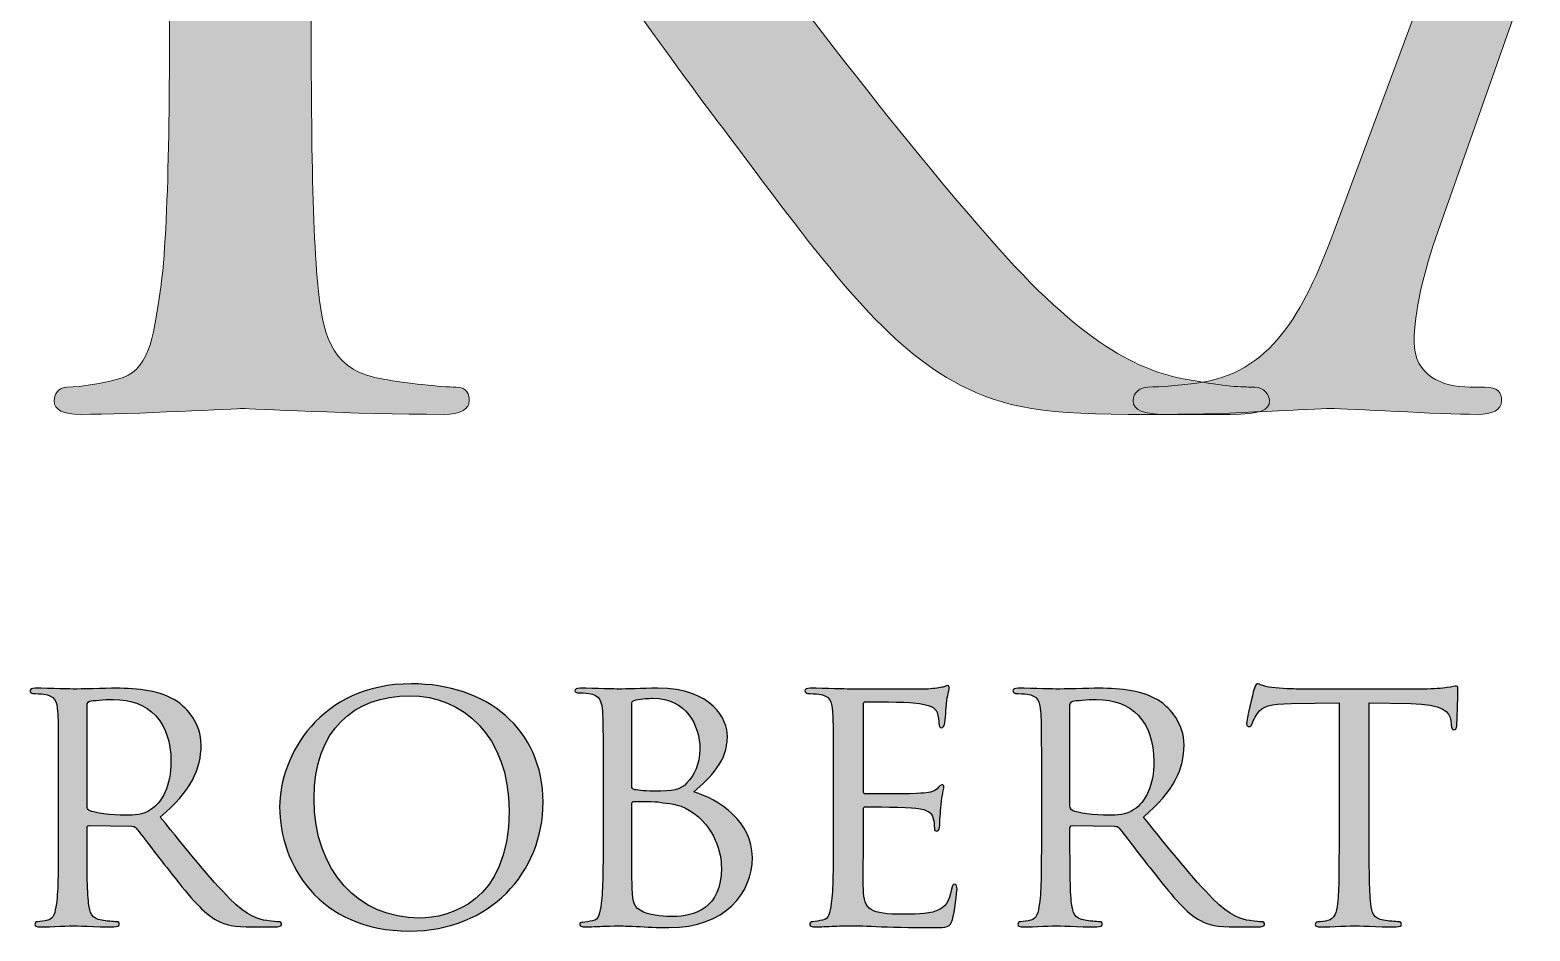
# Model space of a CAD drawing. Header units: feet. Extents: x 0.21 to 4.79, y 0.56 to 1.94.
# Drawn here: x 0.213 to 1.356, y 0.558 to 1.244 of the extents above; entities that cross this region are included whole.
import ezdxf

# ---------------------------------------------------------------- set-up
doc = ezdxf.new("R2010")
doc.units = ezdxf.units.FT
doc.header["$MEASUREMENT"] = 0
doc.layers.add('Layer 2', color=7, linetype='Continuous')

# ---------------------------------------------------------------- blocks, each defined once
blk = doc.blocks.new('*U3')
at = {"true_color": 0xffffff}
h = blk.add_hatch(color=7, dxfattribs=at)
h.dxf.hatch_style = 2
edge = h.paths.add_edge_path()
edge.add_spline(control_points=[(1.5001, 1.8813), (1.5157, 1.9229), (1.5213, 1.9303), (1.5298, 1.9303), (1.5426, 1.9303), (1.5468, 1.9125), (1.5596, 1.8843), (1.5823, 1.8308), (1.7821, 1.3093), (1.8587, 1.1177), (1.9041, 1.0048), (1.9381, 0.9885), (1.965, 0.9795), (1.9834, 0.9736), (2.0019, 0.9721), (2.0146, 0.9721), (2.0217, 0.9721), (2.0302, 0.9692), (2.0302, 0.9617), (2.0302, 0.9543), (2.016, 0.9513), (2.0019, 0.9513), (1.9834, 0.9513), (1.8913, 0.9513), (1.8048, 0.9543), (1.7807, 0.9558), (1.7609, 0.9558), (1.7609, 0.9632), (1.7609, 0.9692), (1.7637, 0.9692), (1.7694, 0.9721), (1.7765, 0.9751), (1.7893, 0.9855), (1.7807, 1.0063), (1.7807, 1.0063), (1.6688, 1.296), (1.6688, 1.296), (1.6659, 1.3019), (1.6645, 1.3034), (1.6574, 1.3034), (1.6574, 1.3034), (1.3697, 1.3034), (1.3697, 1.3034), (1.364, 1.3034), (1.3597, 1.3004), (1.3569, 1.293), (1.3569, 1.293), (1.286, 1.091), (1.286, 1.091), (1.2747, 1.0598), (1.2676, 1.0286), (1.2676, 1.0063), (1.2676, 0.981), (1.2888, 0.9721), (1.3102, 0.9721), (1.3102, 0.9721), (1.3215, 0.9721), (1.3215, 0.9721), (1.3314, 0.9721), (1.3342, 0.9677), (1.3342, 0.9617), (1.3342, 0.9543), (1.3271, 0.9513), (1.3158, 0.9513), (1.286, 0.9513), (1.218, 0.9558), (1.2038, 0.9558), (1.1911, 0.9558), (1.1287, 0.9513), (1.0776, 0.9513), (1.0621, 0.9513), (1.0535, 0.9543), (1.0535, 0.9617), (1.0535, 0.9677), (1.0592, 0.9721), (1.0649, 0.9721), (1.0734, 0.9721), (1.0918, 0.9736), (1.1018, 0.9751), (1.1584, 0.9825), (1.1826, 1.0271), (1.2067, 1.091), (1.2067, 1.091), (1.5001, 1.8813), (1.5001, 1.8813)], knot_values=[0, 0, 0, 0, 1, 1, 1, 2, 2, 2, 3, 3, 3, 4, 4, 4, 5, 5, 5, 6, 6, 6, 7, 7, 7, 8, 8, 8, 9, 9, 9, 10, 10, 10, 11, 11, 11, 12, 12, 12, 13, 13, 13, 14, 14, 14, 15, 15, 15, 16, 16, 16, 17, 17, 17, 18, 18, 18, 19, 19, 19, 20, 20, 20, 21, 21, 21, 22, 22, 22, 23, 23, 23, 24, 24, 24, 25, 25, 25, 26, 26, 26, 27, 27, 27, 28, 28, 28, 28], degree=3, periodic=0)
edge = h.paths.add_edge_path()
edge.add_spline(control_points=[(1.639, 1.3554), (1.6447, 1.3554), (1.6447, 1.3584), (1.6432, 1.3643), (1.6432, 1.3643), (1.5199, 1.7104), (1.5199, 1.7104), (1.5128, 1.7298), (1.5057, 1.7298), (1.4986, 1.7104), (1.4986, 1.7104), (1.3824, 1.3643), (1.3824, 1.3643), (1.381, 1.3584), (1.3824, 1.3554), (1.3866, 1.3554), (1.3866, 1.3554), (1.639, 1.3554), (1.639, 1.3554)], knot_values=[0, 0, 0, 0, 1, 1, 1, 2, 2, 2, 3, 3, 3, 4, 4, 4, 5, 5, 5, 6, 6, 6, 6], degree=3, periodic=0)
h = blk.add_hatch(color=7, dxfattribs=at)
h.dxf.hatch_style = 2
edge = h.paths.add_edge_path()
edge.add_spline(control_points=[(0.3198, 1.5411), (0.3198, 1.7372), (0.3198, 1.7728), (0.317, 1.813), (0.3141, 1.856), (0.307, 1.8768), (0.266, 1.8828), (0.256, 1.8843), (0.2348, 1.8857), (0.2234, 1.8857), (0.2191, 1.8857), (0.2135, 1.8917), (0.2135, 1.8961), (0.2135, 1.9036), (0.2191, 1.9065), (0.2333, 1.9065), (0.29, 1.9065), (0.3736, 1.9036), (0.3807, 1.9036), (0.3935, 1.9036), (0.4984, 1.9065), (0.5367, 1.9065), (0.616, 1.9065), (0.704, 1.8991), (0.7691, 1.8515), (0.8003, 1.8278), (0.8556, 1.7669), (0.8556, 1.6792), (0.8556, 1.5857), (0.8187, 1.495), (0.7025, 1.3911), (0.8046, 1.2573), (0.8911, 1.143), (0.9633, 1.0643), (1.0299, 0.9929), (1.0711, 0.981), (1.1023, 0.9766), (1.1264, 0.9721), (1.1391, 0.9721), (1.1462, 0.9721), (1.1533, 0.9721), (1.1575, 0.9662), (1.1575, 0.9617), (1.1575, 0.9543), (1.1504, 0.9513), (1.1278, 0.9513), (1.1278, 0.9513), (1.0498, 0.9513), (1.0498, 0.9513), (0.9789, 0.9513), (0.9478, 0.9588), (0.9166, 0.9766), (0.8627, 1.0063), (0.8173, 1.0672), (0.7465, 1.1623), (0.694, 1.2306), (0.6387, 1.3123), (0.6118, 1.3465), (0.6061, 1.3524), (0.6033, 1.3539), (0.5948, 1.3539), (0.5948, 1.3539), (0.436, 1.3569), (0.436, 1.3569), (0.4304, 1.3569), (0.4275, 1.3539), (0.4275, 1.3465), (0.4275, 1.3465), (0.4275, 1.3168), (0.4275, 1.3168), (0.4275, 1.195), (0.4275, 1.0969), (0.4332, 1.0449), (0.4374, 1.0078), (0.4446, 0.984), (0.4828, 0.9781), (0.4998, 0.9751), (0.5267, 0.9721), (0.5381, 0.9721), (0.5466, 0.9721), (0.548, 0.9662), (0.548, 0.9617), (0.548, 0.9558), (0.5423, 0.9513), (0.5282, 0.9513), (0.4601, 0.9513), (0.3807, 0.9558), (0.3751, 0.9558), (0.3736, 0.9558), (0.29, 0.9513), (0.2518, 0.9513), (0.239, 0.9513), (0.2319, 0.9543), (0.2319, 0.9617), (0.2319, 0.9662), (0.2348, 0.9721), (0.2418, 0.9721), (0.2532, 0.9721), (0.2687, 0.9751), (0.2801, 0.9781), (0.3042, 0.984), (0.307, 1.0078), (0.3127, 1.0449), (0.3198, 1.0969), (0.3198, 1.1964), (0.3198, 1.3182), (0.3198, 1.3182), (0.3198, 1.5411), (0.3198, 1.5411)], knot_values=[0, 0, 0, 0, 1, 1, 1, 2, 2, 2, 3, 3, 3, 4, 4, 4, 5, 5, 5, 6, 6, 6, 7, 7, 7, 8, 8, 8, 9, 9, 9, 10, 10, 10, 11, 11, 11, 12, 12, 12, 13, 13, 13, 14, 14, 14, 15, 15, 15, 16, 16, 16, 17, 17, 17, 18, 18, 18, 19, 19, 19, 20, 20, 20, 21, 21, 21, 22, 22, 22, 23, 23, 23, 24, 24, 24, 25, 25, 25, 26, 26, 26, 27, 27, 27, 28, 28, 28, 29, 29, 29, 30, 30, 30, 31, 31, 31, 32, 32, 32, 33, 33, 33, 34, 34, 34, 35, 35, 35, 36, 36, 36, 36], degree=3, periodic=0)
edge = h.paths.add_edge_path()
edge.add_spline(control_points=[(0.4275, 1.4341), (0.4275, 1.4267), (0.4304, 1.4222), (0.436, 1.4178), (0.4545, 1.4074), (0.5182, 1.3985), (0.5735, 1.3985), (0.6033, 1.3985), (0.6373, 1.3999), (0.6671, 1.4208), (0.7096, 1.4505), (0.7422, 1.5173), (0.7422, 1.6139), (0.7422, 1.7714), (0.66, 1.862), (0.5267, 1.862), (0.4899, 1.862), (0.4502, 1.8575), (0.4374, 1.8545), (0.4318, 1.8515), (0.4275, 1.8471), (0.4275, 1.8397), (0.4275, 1.8397), (0.4275, 1.4341), (0.4275, 1.4341)], knot_values=[0, 0, 0, 0, 1, 1, 1, 2, 2, 2, 3, 3, 3, 4, 4, 4, 5, 5, 5, 6, 6, 6, 7, 7, 7, 8, 8, 8, 8], degree=3, periodic=0)
h = blk.add_hatch(color=7, dxfattribs=at)
h.dxf.hatch_style = 2
edge = h.paths.add_edge_path()
edge.add_spline(control_points=[(0.235, 0.6732), (0.235, 0.7105), (0.235, 0.7173), (0.2345, 0.7249), (0.2339, 0.7331), (0.2324, 0.737), (0.2241, 0.7382), (0.2221, 0.7384), (0.2178, 0.7387), (0.2155, 0.7387), (0.2146, 0.7387), (0.2135, 0.7399), (0.2135, 0.7407), (0.2135, 0.7421), (0.2146, 0.7427), (0.2175, 0.7427), (0.229, 0.7427), (0.246, 0.7421), (0.2474, 0.7421), (0.25, 0.7421), (0.2713, 0.7427), (0.2791, 0.7427), (0.2952, 0.7427), (0.313, 0.7413), (0.3262, 0.7322), (0.3326, 0.7277), (0.3438, 0.7161), (0.3438, 0.6994), (0.3438, 0.6817), (0.3363, 0.6644), (0.3127, 0.6446), (0.3334, 0.6192), (0.351, 0.5974), (0.3656, 0.5824), (0.3792, 0.5689), (0.3875, 0.5666), (0.3938, 0.5658), (0.3987, 0.5649), (0.4013, 0.5649), (0.4027, 0.5649), (0.4042, 0.5649), (0.4051, 0.5638), (0.4051, 0.5629), (0.4051, 0.5615), (0.4036, 0.561), (0.399, 0.561), (0.399, 0.561), (0.3832, 0.561), (0.3832, 0.561), (0.3688, 0.561), (0.3625, 0.5624), (0.3561, 0.5658), (0.3452, 0.5714), (0.336, 0.583), (0.3216, 0.6011), (0.311, 0.6141), (0.2998, 0.6297), (0.2943, 0.6361), (0.2932, 0.6373), (0.2926, 0.6376), (0.2909, 0.6376), (0.2909, 0.6376), (0.2586, 0.6381), (0.2586, 0.6381), (0.2575, 0.6381), (0.2569, 0.6376), (0.2569, 0.6361), (0.2569, 0.6361), (0.2569, 0.6305), (0.2569, 0.6305), (0.2569, 0.6073), (0.2569, 0.5887), (0.2581, 0.5788), (0.2589, 0.5717), (0.2604, 0.5672), (0.2681, 0.566), (0.2716, 0.5655), (0.277, 0.5649), (0.2794, 0.5649), (0.2811, 0.5649), (0.2814, 0.5638), (0.2814, 0.5629), (0.2814, 0.5618), (0.2802, 0.561), (0.2773, 0.561), (0.2635, 0.561), (0.2474, 0.5618), (0.2463, 0.5618), (0.246, 0.5618), (0.229, 0.561), (0.2212, 0.561), (0.2186, 0.561), (0.2172, 0.5615), (0.2172, 0.5629), (0.2172, 0.5638), (0.2178, 0.5649), (0.2192, 0.5649), (0.2215, 0.5649), (0.2247, 0.5655), (0.227, 0.566), (0.2319, 0.5672), (0.2324, 0.5717), (0.2336, 0.5788), (0.235, 0.5887), (0.235, 0.6076), (0.235, 0.6308), (0.235, 0.6308), (0.235, 0.6732), (0.235, 0.6732)], knot_values=[0, 0, 0, 0, 1, 1, 1, 2, 2, 2, 3, 3, 3, 4, 4, 4, 5, 5, 5, 6, 6, 6, 7, 7, 7, 8, 8, 8, 9, 9, 9, 10, 10, 10, 11, 11, 11, 12, 12, 12, 13, 13, 13, 14, 14, 14, 15, 15, 15, 16, 16, 16, 17, 17, 17, 18, 18, 18, 19, 19, 19, 20, 20, 20, 21, 21, 21, 22, 22, 22, 23, 23, 23, 24, 24, 24, 25, 25, 25, 26, 26, 26, 27, 27, 27, 28, 28, 28, 29, 29, 29, 30, 30, 30, 31, 31, 31, 32, 32, 32, 33, 33, 33, 34, 34, 34, 35, 35, 35, 36, 36, 36, 36], degree=3, periodic=0)
edge = h.paths.add_edge_path()
edge.add_spline(control_points=[(0.2569, 0.6528), (0.2569, 0.6514), (0.2575, 0.6506), (0.2586, 0.6497), (0.2624, 0.6477), (0.2753, 0.646), (0.2865, 0.646), (0.2926, 0.646), (0.2995, 0.6463), (0.3055, 0.6503), (0.3142, 0.6559), (0.3208, 0.6686), (0.3208, 0.687), (0.3208, 0.717), (0.3041, 0.7342), (0.277, 0.7342), (0.2696, 0.7342), (0.2615, 0.7334), (0.2589, 0.7328), (0.2578, 0.7322), (0.2569, 0.7314), (0.2569, 0.73), (0.2569, 0.73), (0.2569, 0.6528), (0.2569, 0.6528)], knot_values=[0, 0, 0, 0, 1, 1, 1, 2, 2, 2, 3, 3, 3, 4, 4, 4, 5, 5, 5, 6, 6, 6, 7, 7, 7, 8, 8, 8, 8], degree=3, periodic=0)
h = blk.add_hatch(color=7, dxfattribs=at)
h.dxf.hatch_style = 1
edge = h.paths.add_edge_path(flags=16)
edge.add_spline(control_points=[(0.5098, 0.5677), (0.5325, 0.5677), (0.5783, 0.5796), (0.5783, 0.6492), (0.5783, 0.7068), (0.5426, 0.737), (0.5026, 0.737), (0.4603, 0.737), (0.4298, 0.711), (0.4298, 0.6588), (0.4298, 0.6028), (0.4641, 0.5677), (0.5098, 0.5677)], knot_values=[0, 0, 0, 0, 1, 1, 1, 2, 2, 2, 3, 3, 3, 4, 4, 4, 4], degree=3, periodic=0)
edge = h.paths.add_edge_path()
edge.add_spline(control_points=[(0.504, 0.7461), (0.561, 0.7461), (0.6042, 0.7119), (0.6042, 0.6559), (0.6042, 0.6022), (0.5636, 0.5578), (0.5026, 0.5578), (0.4333, 0.5578), (0.4036, 0.609), (0.4036, 0.6523), (0.4036, 0.691), (0.4341, 0.7461), (0.504, 0.7461)], knot_values=[0, 0, 0, 0, 1, 1, 1, 2, 2, 2, 3, 3, 3, 4, 4, 4, 4], degree=3, periodic=0)
h = blk.add_hatch(color=7, dxfattribs=at)
h.dxf.hatch_style = 2
edge = h.paths.add_edge_path()
edge.add_spline(control_points=[(0.6499, 0.6732), (0.6499, 0.7105), (0.6499, 0.7172), (0.6494, 0.7249), (0.6488, 0.7331), (0.6474, 0.7376), (0.639, 0.7387), (0.637, 0.739), (0.6327, 0.7393), (0.6304, 0.7393), (0.6295, 0.7393), (0.6284, 0.7399), (0.6284, 0.7407), (0.6284, 0.7421), (0.6295, 0.7427), (0.6324, 0.7427), (0.6439, 0.7427), (0.6603, 0.7421), (0.6617, 0.7421), (0.6678, 0.7421), (0.6796, 0.7427), (0.6914, 0.7427), (0.7336, 0.7427), (0.7446, 0.7187), (0.7446, 0.7059), (0.7446, 0.687), (0.7319, 0.6751), (0.719, 0.6638), (0.7383, 0.6582), (0.7636, 0.641), (0.7636, 0.6138), (0.7636, 0.587), (0.7431, 0.5604), (0.7, 0.5604), (0.6954, 0.5604), (0.6862, 0.5607), (0.6781, 0.5612), (0.6701, 0.5615), (0.6629, 0.5618), (0.6617, 0.5618), (0.6612, 0.5618), (0.6565, 0.5615), (0.6514, 0.5615), (0.6462, 0.5612), (0.6401, 0.561), (0.6361, 0.561), (0.6335, 0.561), (0.6321, 0.5615), (0.6321, 0.5629), (0.6321, 0.5638), (0.6327, 0.5644), (0.6341, 0.5644), (0.6364, 0.5644), (0.6396, 0.5652), (0.6419, 0.5655), (0.6468, 0.5663), (0.6474, 0.5717), (0.6485, 0.5788), (0.6499, 0.5887), (0.6499, 0.6076), (0.6499, 0.6308), (0.6499, 0.6308), (0.6499, 0.6732), (0.6499, 0.6732)], knot_values=[0, 0, 0, 0, 1, 1, 1, 2, 2, 2, 3, 3, 3, 4, 4, 4, 5, 5, 5, 6, 6, 6, 7, 7, 7, 8, 8, 8, 9, 9, 9, 10, 10, 10, 11, 11, 11, 12, 12, 12, 13, 13, 13, 14, 14, 14, 15, 15, 15, 16, 16, 16, 17, 17, 17, 18, 18, 18, 19, 19, 19, 20, 20, 20, 21, 21, 21, 21], degree=3, periodic=0)
edge = h.paths.add_edge_path()
edge.add_spline(control_points=[(0.6718, 0.6681), (0.6718, 0.6664), (0.6724, 0.6658), (0.6735, 0.6655), (0.675, 0.6653), (0.6796, 0.6644), (0.689, 0.6644), (0.7031, 0.6644), (0.7086, 0.665), (0.7138, 0.6706), (0.7193, 0.6766), (0.7236, 0.6848), (0.7236, 0.6963), (0.7236, 0.7147), (0.7132, 0.7351), (0.6879, 0.7351), (0.685, 0.7351), (0.679, 0.7348), (0.675, 0.7339), (0.6727, 0.7334), (0.6718, 0.7328), (0.6718, 0.7314), (0.6718, 0.7314), (0.6718, 0.6681), (0.6718, 0.6681)], knot_values=[0, 0, 0, 0, 1, 1, 1, 2, 2, 2, 3, 3, 3, 4, 4, 4, 5, 5, 5, 6, 6, 6, 7, 7, 7, 8, 8, 8, 8], degree=3, periodic=0)
edge = h.paths.add_edge_path()
edge.add_spline(control_points=[(0.6718, 0.6415), (0.6718, 0.6229), (0.6718, 0.594), (0.6721, 0.5904), (0.6729, 0.5788), (0.6729, 0.5759), (0.6807, 0.5723), (0.6876, 0.5692), (0.6983, 0.5689), (0.7029, 0.5689), (0.7195, 0.5689), (0.74, 0.5751), (0.74, 0.6059), (0.74, 0.6166), (0.7357, 0.6372), (0.7158, 0.6497), (0.7072, 0.6551), (0.6991, 0.6548), (0.6931, 0.6559), (0.6899, 0.6565), (0.6773, 0.6565), (0.6732, 0.6565), (0.6724, 0.6565), (0.6718, 0.6559), (0.6718, 0.6548), (0.6718, 0.6548), (0.6718, 0.6415), (0.6718, 0.6415)], knot_values=[0, 0, 0, 0, 1, 1, 1, 2, 2, 2, 3, 3, 3, 4, 4, 4, 5, 5, 5, 6, 6, 6, 7, 7, 7, 8, 8, 8, 9, 9, 9, 9], degree=3, periodic=0)
h = blk.add_hatch(color=7, dxfattribs=at)
h.dxf.hatch_style = 2
edge = h.paths.add_edge_path()
edge.add_spline(control_points=[(0.8252, 0.6732), (0.8252, 0.7105), (0.8252, 0.7172), (0.8246, 0.7249), (0.824, 0.7331), (0.8226, 0.737), (0.8142, 0.7382), (0.8122, 0.7385), (0.8079, 0.7387), (0.8056, 0.7387), (0.8047, 0.7387), (0.8036, 0.7399), (0.8036, 0.7407), (0.8036, 0.7421), (0.8047, 0.7427), (0.8076, 0.7427), (0.8191, 0.7427), (0.8355, 0.7421), (0.837, 0.7421), (0.8387, 0.7421), (0.8916, 0.7418), (0.8974, 0.7421), (0.9022, 0.7424), (0.9068, 0.7433), (0.9089, 0.7436), (0.91, 0.7438), (0.9112, 0.7447), (0.9123, 0.7447), (0.9132, 0.7447), (0.9135, 0.7436), (0.9135, 0.7424), (0.9135, 0.7407), (0.912, 0.7379), (0.9115, 0.7311), (0.9112, 0.7288), (0.9106, 0.7181), (0.91, 0.7153), (0.9097, 0.7142), (0.9089, 0.7127), (0.9077, 0.7127), (0.9063, 0.7127), (0.9057, 0.7139), (0.9057, 0.7158), (0.9057, 0.7175), (0.9054, 0.7215), (0.9043, 0.7243), (0.9025, 0.7283), (0.9, 0.73), (0.8861, 0.7317), (0.8818, 0.7322), (0.8525, 0.7325), (0.8496, 0.7325), (0.8485, 0.7325), (0.8482, 0.7317), (0.8482, 0.73), (0.8482, 0.73), (0.8482, 0.6647), (0.8482, 0.6647), (0.8482, 0.663), (0.8482, 0.6622), (0.8496, 0.6622), (0.8528, 0.6622), (0.8861, 0.6622), (0.8919, 0.6627), (0.8979, 0.6633), (0.9017, 0.6635), (0.9043, 0.6661), (0.906, 0.6678), (0.9071, 0.6692), (0.908, 0.6692), (0.9089, 0.6692), (0.9095, 0.6686), (0.9095, 0.6672), (0.9095, 0.6658), (0.908, 0.6619), (0.9074, 0.6539), (0.9068, 0.6492), (0.9063, 0.6401), (0.9063, 0.6384), (0.9063, 0.6364), (0.9057, 0.6339), (0.904, 0.6339), (0.9028, 0.6339), (0.9022, 0.6347), (0.9022, 0.6361), (0.9022, 0.6384), (0.9022, 0.6409), (0.9011, 0.6441), (0.9003, 0.6474), (0.8979, 0.6503), (0.8882, 0.6514), (0.8813, 0.6522), (0.8542, 0.6525), (0.8499, 0.6525), (0.8485, 0.6525), (0.8482, 0.6517), (0.8482, 0.6508), (0.8482, 0.6508), (0.8482, 0.6308), (0.8482, 0.6308), (0.8482, 0.6226), (0.8479, 0.5946), (0.8482, 0.5898), (0.8487, 0.5737), (0.8534, 0.5706), (0.8784, 0.5706), (0.885, 0.5706), (0.8971, 0.5706), (0.9037, 0.5731), (0.9103, 0.5759), (0.9137, 0.5802), (0.9152, 0.5898), (0.9158, 0.5926), (0.9164, 0.5935), (0.9178, 0.5935), (0.9192, 0.5935), (0.9195, 0.5915), (0.9195, 0.5898), (0.9195, 0.5881), (0.9175, 0.5717), (0.9161, 0.5666), (0.9143, 0.5604), (0.9118, 0.5604), (0.902, 0.5604), (0.883, 0.5604), (0.8683, 0.561), (0.858, 0.5612), (0.8473, 0.5618), (0.8407, 0.5618), (0.837, 0.5618), (0.8364, 0.5618), (0.8315, 0.5618), (0.826, 0.5615), (0.8211, 0.5612), (0.8154, 0.561), (0.8113, 0.561), (0.8088, 0.561), (0.8073, 0.5615), (0.8073, 0.5629), (0.8073, 0.5638), (0.8079, 0.5649), (0.8093, 0.5649), (0.8116, 0.5649), (0.8148, 0.5658), (0.8171, 0.5661), (0.822, 0.5669), (0.8226, 0.5717), (0.8237, 0.5788), (0.8252, 0.5887), (0.8252, 0.6076), (0.8252, 0.6308), (0.8252, 0.6308), (0.8252, 0.6732), (0.8252, 0.6732)], knot_values=[0, 0, 0, 0, 1, 1, 1, 2, 2, 2, 3, 3, 3, 4, 4, 4, 5, 5, 5, 6, 6, 6, 7, 7, 7, 8, 8, 8, 9, 9, 9, 10, 10, 10, 11, 11, 11, 12, 12, 12, 13, 13, 13, 14, 14, 14, 15, 15, 15, 16, 16, 16, 17, 17, 17, 18, 18, 18, 19, 19, 19, 20, 20, 20, 21, 21, 21, 22, 22, 22, 23, 23, 23, 24, 24, 24, 25, 25, 25, 26, 26, 26, 27, 27, 27, 28, 28, 28, 29, 29, 29, 30, 30, 30, 31, 31, 31, 32, 32, 32, 33, 33, 33, 34, 34, 34, 35, 35, 35, 36, 36, 36, 37, 37, 37, 38, 38, 38, 39, 39, 39, 40, 40, 40, 41, 41, 41, 42, 42, 42, 43, 43, 43, 44, 44, 44, 45, 45, 45, 46, 46, 46, 47, 47, 47, 48, 48, 48, 49, 49, 49, 50, 50, 50, 51, 51, 51, 51], degree=3, periodic=0)
h = blk.add_hatch(color=7, dxfattribs=at)
h.dxf.hatch_style = 2
edge = h.paths.add_edge_path()
edge.add_spline(control_points=[(0.9837, 0.6732), (0.9837, 0.7105), (0.9837, 0.7173), (0.9831, 0.7249), (0.9825, 0.7331), (0.9811, 0.737), (0.9728, 0.7382), (0.9707, 0.7384), (0.9664, 0.7387), (0.9641, 0.7387), (0.9633, 0.7387), (0.9621, 0.7399), (0.9621, 0.7407), (0.9621, 0.7421), (0.9633, 0.7427), (0.9661, 0.7427), (0.9776, 0.7427), (0.9946, 0.7421), (0.9961, 0.7421), (0.9986, 0.7421), (1.0199, 0.7427), (1.0277, 0.7427), (1.0438, 0.7427), (1.0616, 0.7413), (1.0749, 0.7322), (1.0812, 0.7277), (1.0924, 0.7161), (1.0924, 0.6994), (1.0924, 0.6817), (1.0849, 0.6644), (1.0614, 0.6446), (1.0821, 0.6192), (1.0996, 0.5974), (1.1143, 0.5824), (1.1278, 0.5689), (1.1361, 0.5666), (1.1425, 0.5658), (1.1474, 0.5649), (1.15, 0.5649), (1.1514, 0.5649), (1.1528, 0.5649), (1.1537, 0.5638), (1.1537, 0.5629), (1.1537, 0.5615), (1.1523, 0.561), (1.1477, 0.561), (1.1477, 0.561), (1.1318, 0.561), (1.1318, 0.561), (1.1175, 0.561), (1.1111, 0.5624), (1.1048, 0.5658), (1.0939, 0.5714), (1.0847, 0.583), (1.0703, 0.6011), (1.0596, 0.6141), (1.0484, 0.6297), (1.0429, 0.6361), (1.0418, 0.6373), (1.0412, 0.6376), (1.0395, 0.6376), (1.0395, 0.6376), (1.0073, 0.6381), (1.0073, 0.6381), (1.0061, 0.6381), (1.0055, 0.6376), (1.0055, 0.6361), (1.0055, 0.6361), (1.0055, 0.6305), (1.0055, 0.6305), (1.0055, 0.6073), (1.0055, 0.5887), (1.0067, 0.5788), (1.0076, 0.5717), (1.009, 0.5672), (1.0168, 0.566), (1.0202, 0.5655), (1.0257, 0.5649), (1.028, 0.5649), (1.0297, 0.5649), (1.03, 0.5638), (1.03, 0.5629), (1.03, 0.5618), (1.0288, 0.561), (1.026, 0.561), (1.0122, 0.561), (0.9961, 0.5618), (0.9949, 0.5618), (0.9946, 0.5618), (0.9776, 0.561), (0.9699, 0.561), (0.9673, 0.561), (0.9658, 0.5615), (0.9658, 0.5629), (0.9658, 0.5638), (0.9664, 0.5649), (0.9679, 0.5649), (0.9702, 0.5649), (0.9733, 0.5655), (0.9756, 0.566), (0.9805, 0.5672), (0.9811, 0.5717), (0.9823, 0.5788), (0.9837, 0.5887), (0.9837, 0.6076), (0.9837, 0.6308), (0.9837, 0.6308), (0.9837, 0.6732), (0.9837, 0.6732)], knot_values=[0, 0, 0, 0, 1, 1, 1, 2, 2, 2, 3, 3, 3, 4, 4, 4, 5, 5, 5, 6, 6, 6, 7, 7, 7, 8, 8, 8, 9, 9, 9, 10, 10, 10, 11, 11, 11, 12, 12, 12, 13, 13, 13, 14, 14, 14, 15, 15, 15, 16, 16, 16, 17, 17, 17, 18, 18, 18, 19, 19, 19, 20, 20, 20, 21, 21, 21, 22, 22, 22, 23, 23, 23, 24, 24, 24, 25, 25, 25, 26, 26, 26, 27, 27, 27, 28, 28, 28, 29, 29, 29, 30, 30, 30, 31, 31, 31, 32, 32, 32, 33, 33, 33, 34, 34, 34, 35, 35, 35, 36, 36, 36, 36], degree=3, periodic=0)
edge = h.paths.add_edge_path()
edge.add_spline(control_points=[(1.0055, 0.6528), (1.0055, 0.6514), (1.0061, 0.6506), (1.0073, 0.6497), (1.011, 0.6477), (1.024, 0.646), (1.0352, 0.646), (1.0412, 0.646), (1.0481, 0.6463), (1.0542, 0.6503), (1.0628, 0.6559), (1.0694, 0.6686), (1.0694, 0.687), (1.0694, 0.717), (1.0527, 0.7342), (1.0257, 0.7342), (1.0182, 0.7342), (1.0102, 0.7334), (1.0076, 0.7328), (1.0064, 0.7322), (1.0055, 0.7314), (1.0055, 0.73), (1.0055, 0.73), (1.0055, 0.6528), (1.0055, 0.6528)], knot_values=[0, 0, 0, 0, 1, 1, 1, 2, 2, 2, 3, 3, 3, 4, 4, 4, 5, 5, 5, 6, 6, 6, 7, 7, 7, 8, 8, 8, 8], degree=3, periodic=0)
h = blk.add_hatch(color=7, dxfattribs=at)
h.dxf.hatch_style = 2
edge = h.paths.add_edge_path()
edge.add_spline(control_points=[(1.2334, 0.6308), (1.2334, 0.6076), (1.2334, 0.5887), (1.2346, 0.5788), (1.2354, 0.5717), (1.2366, 0.5672), (1.2444, 0.566), (1.2478, 0.5655), (1.2536, 0.5649), (1.2559, 0.5649), (1.2576, 0.5649), (1.2579, 0.5638), (1.2579, 0.5629), (1.2579, 0.5618), (1.2567, 0.561), (1.2539, 0.561), (1.24, 0.561), (1.2239, 0.5618), (1.2225, 0.5618), (1.2213, 0.5618), (1.2038, 0.561), (1.1963, 0.561), (1.1934, 0.561), (1.1923, 0.5615), (1.1923, 0.5629), (1.1923, 0.5638), (1.1929, 0.5647), (1.1943, 0.5647), (1.1966, 0.5647), (1.1995, 0.5652), (1.2018, 0.5658), (1.207, 0.5669), (1.2084, 0.5717), (1.2093, 0.5788), (1.2104, 0.5887), (1.2104, 0.6076), (1.2104, 0.6308), (1.2104, 0.6308), (1.2104, 0.7317), (1.2104, 0.7317), (1.2104, 0.7317), (1.1739, 0.7311), (1.1739, 0.7311), (1.1581, 0.7308), (1.152, 0.7291), (1.1483, 0.7235), (1.1454, 0.7192), (1.1451, 0.7175), (1.1442, 0.7158), (1.1437, 0.7139), (1.1428, 0.7136), (1.1417, 0.7136), (1.1411, 0.7136), (1.1399, 0.7142), (1.1399, 0.7156), (1.1399, 0.7181), (1.1451, 0.7396), (1.1454, 0.7416), (1.146, 0.743), (1.1471, 0.7461), (1.148, 0.7461), (1.1497, 0.7461), (1.1523, 0.7441), (1.1592, 0.7432), (1.1664, 0.7424), (1.1762, 0.7421), (1.1791, 0.7421), (1.1791, 0.7421), (1.2746, 0.7421), (1.2746, 0.7421), (1.2829, 0.7421), (1.2887, 0.7427), (1.2927, 0.7432), (1.2964, 0.7438), (1.2987, 0.7444), (1.2999, 0.7444), (1.301, 0.7444), (1.301, 0.743), (1.301, 0.7416), (1.301, 0.7342), (1.3002, 0.717), (1.3002, 0.7142), (1.3002, 0.7122), (1.299, 0.711), (1.2979, 0.711), (1.2967, 0.711), (1.2961, 0.7119), (1.2958, 0.7153), (1.2958, 0.7153), (1.2956, 0.7178), (1.2956, 0.7178), (1.2947, 0.7252), (1.2892, 0.7305), (1.2651, 0.7311), (1.2651, 0.7311), (1.2334, 0.7317), (1.2334, 0.7317), (1.2334, 0.7317), (1.2334, 0.6308), (1.2334, 0.6308)], knot_values=[0, 0, 0, 0, 1, 1, 1, 2, 2, 2, 3, 3, 3, 4, 4, 4, 5, 5, 5, 6, 6, 6, 7, 7, 7, 8, 8, 8, 9, 9, 9, 10, 10, 10, 11, 11, 11, 12, 12, 12, 13, 13, 13, 14, 14, 14, 15, 15, 15, 16, 16, 16, 17, 17, 17, 18, 18, 18, 19, 19, 19, 20, 20, 20, 21, 21, 21, 22, 22, 22, 23, 23, 23, 24, 24, 24, 25, 25, 25, 26, 26, 26, 27, 27, 27, 28, 28, 28, 29, 29, 29, 30, 30, 30, 31, 31, 31, 32, 32, 32, 33, 33, 33, 33], degree=3, periodic=0)
at = {"lineweight": 0}
for points, knots in [([(1.5001, 1.8813), (1.5157, 1.9229), (1.5213, 1.9303), (1.5298, 1.9303), (1.5426, 1.9303), (1.5468, 1.9125), (1.5596, 1.8843), (1.5823, 1.8308), (1.7821, 1.3093), (1.8587, 1.1177), (1.9041, 1.0048), (1.9381, 0.9885), (1.965, 0.9795), (1.9834, 0.9736), (2.0019, 0.9721), (2.0146, 0.9721), (2.0217, 0.9721), (2.0302, 0.9692), (2.0302, 0.9617), (2.0302, 0.9543), (2.016, 0.9513), (2.0019, 0.9513), (1.9834, 0.9513), (1.8913, 0.9513), (1.8048, 0.9543), (1.7807, 0.9558), (1.7609, 0.9558), (1.7609, 0.9632), (1.7609, 0.9692), (1.7637, 0.9692), (1.7694, 0.9721), (1.7765, 0.9751), (1.7893, 0.9855), (1.7807, 1.0063), (1.7807, 1.0063), (1.6688, 1.296), (1.6688, 1.296), (1.6659, 1.3019), (1.6645, 1.3034), (1.6574, 1.3034), (1.6574, 1.3034), (1.3697, 1.3034), (1.3697, 1.3034), (1.364, 1.3034), (1.3597, 1.3004), (1.3569, 1.293), (1.3569, 1.293), (1.286, 1.091), (1.286, 1.091), (1.2747, 1.0598), (1.2676, 1.0286), (1.2676, 1.0063), (1.2676, 0.981), (1.2888, 0.9721), (1.3102, 0.9721), (1.3102, 0.9721), (1.3215, 0.9721), (1.3215, 0.9721), (1.3314, 0.9721), (1.3342, 0.9677), (1.3342, 0.9617), (1.3342, 0.9543), (1.3271, 0.9513), (1.3158, 0.9513), (1.286, 0.9513), (1.218, 0.9558), (1.2038, 0.9558), (1.1911, 0.9558), (1.1287, 0.9513), (1.0776, 0.9513), (1.0621, 0.9513), (1.0535, 0.9543), (1.0535, 0.9617), (1.0535, 0.9677), (1.0592, 0.9721), (1.0649, 0.9721), (1.0734, 0.9721), (1.0918, 0.9736), (1.1018, 0.9751), (1.1584, 0.9825), (1.1826, 1.0271), (1.2067, 1.091), (1.2067, 1.091), (1.5001, 1.8813), (1.5001, 1.8813)], [0, 0, 0, 0, 1, 1, 1, 2, 2, 2, 3, 3, 3, 4, 4, 4, 5, 5, 5, 6, 6, 6, 7, 7, 7, 8, 8, 8, 9, 9, 9, 10, 10, 10, 11, 11, 11, 12, 12, 12, 13, 13, 13, 14, 14, 14, 15, 15, 15, 16, 16, 16, 17, 17, 17, 18, 18, 18, 19, 19, 19, 20, 20, 20, 21, 21, 21, 22, 22, 22, 23, 23, 23, 24, 24, 24, 25, 25, 25, 26, 26, 26, 27, 27, 27, 28, 28, 28, 28]), ([(0.3198, 1.5411), (0.3198, 1.7372), (0.3198, 1.7728), (0.317, 1.813), (0.3141, 1.856), (0.307, 1.8768), (0.266, 1.8828), (0.256, 1.8843), (0.2348, 1.8857), (0.2234, 1.8857), (0.2191, 1.8857), (0.2135, 1.8917), (0.2135, 1.8961), (0.2135, 1.9036), (0.2191, 1.9065), (0.2333, 1.9065), (0.29, 1.9065), (0.3736, 1.9036), (0.3807, 1.9036), (0.3935, 1.9036), (0.4984, 1.9065), (0.5367, 1.9065), (0.616, 1.9065), (0.704, 1.8991), (0.7691, 1.8515), (0.8003, 1.8278), (0.8556, 1.7669), (0.8556, 1.6792), (0.8556, 1.5857), (0.8187, 1.495), (0.7025, 1.3911), (0.8046, 1.2573), (0.8911, 1.143), (0.9633, 1.0643), (1.0299, 0.9929), (1.0711, 0.981), (1.1023, 0.9766), (1.1264, 0.9721), (1.1391, 0.9721), (1.1462, 0.9721), (1.1533, 0.9721), (1.1575, 0.9662), (1.1575, 0.9617), (1.1575, 0.9543), (1.1504, 0.9513), (1.1278, 0.9513), (1.1278, 0.9513), (1.0498, 0.9513), (1.0498, 0.9513), (0.9789, 0.9513), (0.9478, 0.9588), (0.9166, 0.9766), (0.8627, 1.0063), (0.8173, 1.0672), (0.7465, 1.1623), (0.694, 1.2306), (0.6387, 1.3123), (0.6118, 1.3465), (0.6061, 1.3524), (0.6033, 1.3539), (0.5948, 1.3539), (0.5948, 1.3539), (0.436, 1.3569), (0.436, 1.3569), (0.4304, 1.3569), (0.4275, 1.3539), (0.4275, 1.3465), (0.4275, 1.3465), (0.4275, 1.3168), (0.4275, 1.3168), (0.4275, 1.195), (0.4275, 1.0969), (0.4332, 1.0449), (0.4374, 1.0078), (0.4446, 0.984), (0.4828, 0.9781), (0.4998, 0.9751), (0.5267, 0.9721), (0.5381, 0.9721), (0.5466, 0.9721), (0.548, 0.9662), (0.548, 0.9617), (0.548, 0.9558), (0.5423, 0.9513), (0.5282, 0.9513), (0.4601, 0.9513), (0.3807, 0.9558), (0.3751, 0.9558), (0.3736, 0.9558), (0.29, 0.9513), (0.2518, 0.9513), (0.239, 0.9513), (0.2319, 0.9543), (0.2319, 0.9617), (0.2319, 0.9662), (0.2348, 0.9721), (0.2418, 0.9721), (0.2532, 0.9721), (0.2687, 0.9751), (0.2801, 0.9781), (0.3042, 0.984), (0.307, 1.0078), (0.3127, 1.0449), (0.3198, 1.0969), (0.3198, 1.1964), (0.3198, 1.3182), (0.3198, 1.3182), (0.3198, 1.5411), (0.3198, 1.5411)], [0, 0, 0, 0, 1, 1, 1, 2, 2, 2, 3, 3, 3, 4, 4, 4, 5, 5, 5, 6, 6, 6, 7, 7, 7, 8, 8, 8, 9, 9, 9, 10, 10, 10, 11, 11, 11, 12, 12, 12, 13, 13, 13, 14, 14, 14, 15, 15, 15, 16, 16, 16, 17, 17, 17, 18, 18, 18, 19, 19, 19, 20, 20, 20, 21, 21, 21, 22, 22, 22, 23, 23, 23, 24, 24, 24, 25, 25, 25, 26, 26, 26, 27, 27, 27, 28, 28, 28, 29, 29, 29, 30, 30, 30, 31, 31, 31, 32, 32, 32, 33, 33, 33, 34, 34, 34, 35, 35, 35, 36, 36, 36, 36])]:
    blk.add_open_spline(points, degree=3, knots=knots, dxfattribs=at)
for points, knots in [([(0.235, 0.6732), (0.235, 0.7105), (0.235, 0.7173), (0.2345, 0.7249), (0.2339, 0.7331), (0.2324, 0.737), (0.2241, 0.7382), (0.2221, 0.7384), (0.2178, 0.7387), (0.2155, 0.7387), (0.2146, 0.7387), (0.2135, 0.7399), (0.2135, 0.7407), (0.2135, 0.7421), (0.2146, 0.7427), (0.2175, 0.7427), (0.229, 0.7427), (0.246, 0.7421), (0.2474, 0.7421), (0.25, 0.7421), (0.2713, 0.7427), (0.2791, 0.7427), (0.2952, 0.7427), (0.313, 0.7413), (0.3262, 0.7322), (0.3326, 0.7277), (0.3438, 0.7161), (0.3438, 0.6994), (0.3438, 0.6817), (0.3363, 0.6644), (0.3127, 0.6446), (0.3334, 0.6192), (0.351, 0.5974), (0.3656, 0.5824), (0.3792, 0.5689), (0.3875, 0.5666), (0.3938, 0.5658), (0.3987, 0.5649), (0.4013, 0.5649), (0.4027, 0.5649), (0.4042, 0.5649), (0.4051, 0.5638), (0.4051, 0.5629), (0.4051, 0.5615), (0.4036, 0.561), (0.399, 0.561), (0.399, 0.561), (0.3832, 0.561), (0.3832, 0.561), (0.3688, 0.561), (0.3625, 0.5624), (0.3561, 0.5658), (0.3452, 0.5714), (0.336, 0.583), (0.3216, 0.6011), (0.311, 0.6141), (0.2998, 0.6297), (0.2943, 0.6361), (0.2932, 0.6373), (0.2926, 0.6376), (0.2909, 0.6376), (0.2909, 0.6376), (0.2586, 0.6381), (0.2586, 0.6381), (0.2575, 0.6381), (0.2569, 0.6376), (0.2569, 0.6361), (0.2569, 0.6361), (0.2569, 0.6305), (0.2569, 0.6305), (0.2569, 0.6073), (0.2569, 0.5887), (0.2581, 0.5788), (0.2589, 0.5717), (0.2604, 0.5672), (0.2681, 0.566), (0.2716, 0.5655), (0.277, 0.5649), (0.2794, 0.5649), (0.2811, 0.5649), (0.2814, 0.5638), (0.2814, 0.5629), (0.2814, 0.5618), (0.2802, 0.561), (0.2773, 0.561), (0.2635, 0.561), (0.2474, 0.5618), (0.2463, 0.5618), (0.246, 0.5618), (0.229, 0.561), (0.2212, 0.561), (0.2186, 0.561), (0.2172, 0.5615), (0.2172, 0.5629), (0.2172, 0.5638), (0.2178, 0.5649), (0.2192, 0.5649), (0.2215, 0.5649), (0.2247, 0.5655), (0.227, 0.566), (0.2319, 0.5672), (0.2324, 0.5717), (0.2336, 0.5788), (0.235, 0.5887), (0.235, 0.6076), (0.235, 0.6308), (0.235, 0.6308), (0.235, 0.6732), (0.235, 0.6732)], [0, 0, 0, 0, 1, 1, 1, 2, 2, 2, 3, 3, 3, 4, 4, 4, 5, 5, 5, 6, 6, 6, 7, 7, 7, 8, 8, 8, 9, 9, 9, 10, 10, 10, 11, 11, 11, 12, 12, 12, 13, 13, 13, 14, 14, 14, 15, 15, 15, 16, 16, 16, 17, 17, 17, 18, 18, 18, 19, 19, 19, 20, 20, 20, 21, 21, 21, 22, 22, 22, 23, 23, 23, 24, 24, 24, 25, 25, 25, 26, 26, 26, 27, 27, 27, 28, 28, 28, 29, 29, 29, 30, 30, 30, 31, 31, 31, 32, 32, 32, 33, 33, 33, 34, 34, 34, 35, 35, 35, 36, 36, 36, 36]), ([(0.504, 0.7461), (0.561, 0.7461), (0.6042, 0.7119), (0.6042, 0.6559), (0.6042, 0.6022), (0.5636, 0.5578), (0.5026, 0.5578), (0.4333, 0.5578), (0.4036, 0.609), (0.4036, 0.6523), (0.4036, 0.691), (0.4341, 0.7461), (0.504, 0.7461)], [0, 0, 0, 0, 1, 1, 1, 2, 2, 2, 3, 3, 3, 4, 4, 4, 4]), ([(0.6499, 0.6732), (0.6499, 0.7105), (0.6499, 0.7172), (0.6494, 0.7249), (0.6488, 0.7331), (0.6474, 0.7376), (0.639, 0.7387), (0.637, 0.739), (0.6327, 0.7393), (0.6304, 0.7393), (0.6295, 0.7393), (0.6284, 0.7399), (0.6284, 0.7407), (0.6284, 0.7421), (0.6295, 0.7427), (0.6324, 0.7427), (0.6439, 0.7427), (0.6603, 0.7421), (0.6617, 0.7421), (0.6678, 0.7421), (0.6796, 0.7427), (0.6914, 0.7427), (0.7336, 0.7427), (0.7446, 0.7187), (0.7446, 0.7059), (0.7446, 0.687), (0.7319, 0.6751), (0.719, 0.6638), (0.7383, 0.6582), (0.7636, 0.641), (0.7636, 0.6138), (0.7636, 0.587), (0.7431, 0.5604), (0.7, 0.5604), (0.6954, 0.5604), (0.6862, 0.5607), (0.6781, 0.5612), (0.6701, 0.5615), (0.6629, 0.5618), (0.6617, 0.5618), (0.6612, 0.5618), (0.6565, 0.5615), (0.6514, 0.5615), (0.6462, 0.5612), (0.6401, 0.561), (0.6361, 0.561), (0.6335, 0.561), (0.6321, 0.5615), (0.6321, 0.5629), (0.6321, 0.5638), (0.6327, 0.5644), (0.6341, 0.5644), (0.6364, 0.5644), (0.6396, 0.5652), (0.6419, 0.5655), (0.6468, 0.5663), (0.6474, 0.5717), (0.6485, 0.5788), (0.6499, 0.5887), (0.6499, 0.6076), (0.6499, 0.6308), (0.6499, 0.6308), (0.6499, 0.6732), (0.6499, 0.6732)], [0, 0, 0, 0, 1, 1, 1, 2, 2, 2, 3, 3, 3, 4, 4, 4, 5, 5, 5, 6, 6, 6, 7, 7, 7, 8, 8, 8, 9, 9, 9, 10, 10, 10, 11, 11, 11, 12, 12, 12, 13, 13, 13, 14, 14, 14, 15, 15, 15, 16, 16, 16, 17, 17, 17, 18, 18, 18, 19, 19, 19, 20, 20, 20, 21, 21, 21, 21]), ([(0.8252, 0.6732), (0.8252, 0.7105), (0.8252, 0.7172), (0.8246, 0.7249), (0.824, 0.7331), (0.8226, 0.737), (0.8142, 0.7382), (0.8122, 0.7385), (0.8079, 0.7387), (0.8056, 0.7387), (0.8047, 0.7387), (0.8036, 0.7399), (0.8036, 0.7407), (0.8036, 0.7421), (0.8047, 0.7427), (0.8076, 0.7427), (0.8191, 0.7427), (0.8355, 0.7421), (0.837, 0.7421), (0.8387, 0.7421), (0.8916, 0.7418), (0.8974, 0.7421), (0.9022, 0.7424), (0.9068, 0.7433), (0.9089, 0.7436), (0.91, 0.7438), (0.9112, 0.7447), (0.9123, 0.7447), (0.9132, 0.7447), (0.9135, 0.7436), (0.9135, 0.7424), (0.9135, 0.7407), (0.912, 0.7379), (0.9115, 0.7311), (0.9112, 0.7288), (0.9106, 0.7181), (0.91, 0.7153), (0.9097, 0.7142), (0.9089, 0.7127), (0.9077, 0.7127), (0.9063, 0.7127), (0.9057, 0.7139), (0.9057, 0.7158), (0.9057, 0.7175), (0.9054, 0.7215), (0.9043, 0.7243), (0.9025, 0.7283), (0.9, 0.73), (0.8861, 0.7317), (0.8818, 0.7322), (0.8525, 0.7325), (0.8496, 0.7325), (0.8485, 0.7325), (0.8482, 0.7317), (0.8482, 0.73), (0.8482, 0.73), (0.8482, 0.6647), (0.8482, 0.6647), (0.8482, 0.663), (0.8482, 0.6622), (0.8496, 0.6622), (0.8528, 0.6622), (0.8861, 0.6622), (0.8919, 0.6627), (0.8979, 0.6633), (0.9017, 0.6635), (0.9043, 0.6661), (0.906, 0.6678), (0.9071, 0.6692), (0.908, 0.6692), (0.9089, 0.6692), (0.9095, 0.6686), (0.9095, 0.6672), (0.9095, 0.6658), (0.908, 0.6619), (0.9074, 0.6539), (0.9068, 0.6492), (0.9063, 0.6401), (0.9063, 0.6384), (0.9063, 0.6364), (0.9057, 0.6339), (0.904, 0.6339), (0.9028, 0.6339), (0.9022, 0.6347), (0.9022, 0.6361), (0.9022, 0.6384), (0.9022, 0.6409), (0.9011, 0.6441), (0.9003, 0.6474), (0.8979, 0.6503), (0.8882, 0.6514), (0.8813, 0.6522), (0.8542, 0.6525), (0.8499, 0.6525), (0.8485, 0.6525), (0.8482, 0.6517), (0.8482, 0.6508), (0.8482, 0.6508), (0.8482, 0.6308), (0.8482, 0.6308), (0.8482, 0.6226), (0.8479, 0.5946), (0.8482, 0.5898), (0.8487, 0.5737), (0.8534, 0.5706), (0.8784, 0.5706), (0.885, 0.5706), (0.8971, 0.5706), (0.9037, 0.5731), (0.9103, 0.5759), (0.9137, 0.5802), (0.9152, 0.5898), (0.9158, 0.5926), (0.9164, 0.5935), (0.9178, 0.5935), (0.9192, 0.5935), (0.9195, 0.5915), (0.9195, 0.5898), (0.9195, 0.5881), (0.9175, 0.5717), (0.9161, 0.5666), (0.9143, 0.5604), (0.9118, 0.5604), (0.902, 0.5604), (0.883, 0.5604), (0.8683, 0.561), (0.858, 0.5612), (0.8473, 0.5618), (0.8407, 0.5618), (0.837, 0.5618), (0.8364, 0.5618), (0.8315, 0.5618), (0.826, 0.5615), (0.8211, 0.5612), (0.8154, 0.561), (0.8113, 0.561), (0.8088, 0.561), (0.8073, 0.5615), (0.8073, 0.5629), (0.8073, 0.5638), (0.8079, 0.5649), (0.8093, 0.5649), (0.8116, 0.5649), (0.8148, 0.5658), (0.8171, 0.5661), (0.822, 0.5669), (0.8226, 0.5717), (0.8237, 0.5788), (0.8252, 0.5887), (0.8252, 0.6076), (0.8252, 0.6308), (0.8252, 0.6308), (0.8252, 0.6732), (0.8252, 0.6732)], [0, 0, 0, 0, 1, 1, 1, 2, 2, 2, 3, 3, 3, 4, 4, 4, 5, 5, 5, 6, 6, 6, 7, 7, 7, 8, 8, 8, 9, 9, 9, 10, 10, 10, 11, 11, 11, 12, 12, 12, 13, 13, 13, 14, 14, 14, 15, 15, 15, 16, 16, 16, 17, 17, 17, 18, 18, 18, 19, 19, 19, 20, 20, 20, 21, 21, 21, 22, 22, 22, 23, 23, 23, 24, 24, 24, 25, 25, 25, 26, 26, 26, 27, 27, 27, 28, 28, 28, 29, 29, 29, 30, 30, 30, 31, 31, 31, 32, 32, 32, 33, 33, 33, 34, 34, 34, 35, 35, 35, 36, 36, 36, 37, 37, 37, 38, 38, 38, 39, 39, 39, 40, 40, 40, 41, 41, 41, 42, 42, 42, 43, 43, 43, 44, 44, 44, 45, 45, 45, 46, 46, 46, 47, 47, 47, 48, 48, 48, 49, 49, 49, 50, 50, 50, 51, 51, 51, 51]), ([(0.9837, 0.6732), (0.9837, 0.7105), (0.9837, 0.7173), (0.9831, 0.7249), (0.9825, 0.7331), (0.9811, 0.737), (0.9728, 0.7382), (0.9707, 0.7384), (0.9664, 0.7387), (0.9641, 0.7387), (0.9633, 0.7387), (0.9621, 0.7399), (0.9621, 0.7407), (0.9621, 0.7421), (0.9633, 0.7427), (0.9661, 0.7427), (0.9776, 0.7427), (0.9946, 0.7421), (0.9961, 0.7421), (0.9986, 0.7421), (1.0199, 0.7427), (1.0277, 0.7427), (1.0438, 0.7427), (1.0616, 0.7413), (1.0749, 0.7322), (1.0812, 0.7277), (1.0924, 0.7161), (1.0924, 0.6994), (1.0924, 0.6817), (1.0849, 0.6644), (1.0614, 0.6446), (1.0821, 0.6192), (1.0996, 0.5974), (1.1143, 0.5824), (1.1278, 0.5689), (1.1361, 0.5666), (1.1425, 0.5658), (1.1474, 0.5649), (1.15, 0.5649), (1.1514, 0.5649), (1.1528, 0.5649), (1.1537, 0.5638), (1.1537, 0.5629), (1.1537, 0.5615), (1.1523, 0.561), (1.1477, 0.561), (1.1477, 0.561), (1.1318, 0.561), (1.1318, 0.561), (1.1175, 0.561), (1.1111, 0.5624), (1.1048, 0.5658), (1.0939, 0.5714), (1.0847, 0.583), (1.0703, 0.6011), (1.0596, 0.6141), (1.0484, 0.6297), (1.0429, 0.6361), (1.0418, 0.6373), (1.0412, 0.6376), (1.0395, 0.6376), (1.0395, 0.6376), (1.0073, 0.6381), (1.0073, 0.6381), (1.0061, 0.6381), (1.0055, 0.6376), (1.0055, 0.6361), (1.0055, 0.6361), (1.0055, 0.6305), (1.0055, 0.6305), (1.0055, 0.6073), (1.0055, 0.5887), (1.0067, 0.5788), (1.0076, 0.5717), (1.009, 0.5672), (1.0168, 0.566), (1.0202, 0.5655), (1.0257, 0.5649), (1.028, 0.5649), (1.0297, 0.5649), (1.03, 0.5638), (1.03, 0.5629), (1.03, 0.5618), (1.0288, 0.561), (1.026, 0.561), (1.0122, 0.561), (0.9961, 0.5618), (0.9949, 0.5618), (0.9946, 0.5618), (0.9776, 0.561), (0.9699, 0.561), (0.9673, 0.561), (0.9658, 0.5615), (0.9658, 0.5629), (0.9658, 0.5638), (0.9664, 0.5649), (0.9679, 0.5649), (0.9702, 0.5649), (0.9733, 0.5655), (0.9756, 0.566), (0.9805, 0.5672), (0.9811, 0.5717), (0.9823, 0.5788), (0.9837, 0.5887), (0.9837, 0.6076), (0.9837, 0.6308), (0.9837, 0.6308), (0.9837, 0.6732), (0.9837, 0.6732)], [0, 0, 0, 0, 1, 1, 1, 2, 2, 2, 3, 3, 3, 4, 4, 4, 5, 5, 5, 6, 6, 6, 7, 7, 7, 8, 8, 8, 9, 9, 9, 10, 10, 10, 11, 11, 11, 12, 12, 12, 13, 13, 13, 14, 14, 14, 15, 15, 15, 16, 16, 16, 17, 17, 17, 18, 18, 18, 19, 19, 19, 20, 20, 20, 21, 21, 21, 22, 22, 22, 23, 23, 23, 24, 24, 24, 25, 25, 25, 26, 26, 26, 27, 27, 27, 28, 28, 28, 29, 29, 29, 30, 30, 30, 31, 31, 31, 32, 32, 32, 33, 33, 33, 34, 34, 34, 35, 35, 35, 36, 36, 36, 36]), ([(1.2334, 0.6308), (1.2334, 0.6076), (1.2334, 0.5887), (1.2346, 0.5788), (1.2354, 0.5717), (1.2366, 0.5672), (1.2444, 0.566), (1.2478, 0.5655), (1.2536, 0.5649), (1.2559, 0.5649), (1.2576, 0.5649), (1.2579, 0.5638), (1.2579, 0.5629), (1.2579, 0.5618), (1.2567, 0.561), (1.2539, 0.561), (1.24, 0.561), (1.2239, 0.5618), (1.2225, 0.5618), (1.2213, 0.5618), (1.2038, 0.561), (1.1963, 0.561), (1.1934, 0.561), (1.1923, 0.5615), (1.1923, 0.5629), (1.1923, 0.5638), (1.1929, 0.5647), (1.1943, 0.5647), (1.1966, 0.5647), (1.1995, 0.5652), (1.2018, 0.5658), (1.207, 0.5669), (1.2084, 0.5717), (1.2093, 0.5788), (1.2104, 0.5887), (1.2104, 0.6076), (1.2104, 0.6308), (1.2104, 0.6308), (1.2104, 0.7317), (1.2104, 0.7317), (1.2104, 0.7317), (1.1739, 0.7311), (1.1739, 0.7311), (1.1581, 0.7308), (1.152, 0.7291), (1.1483, 0.7235), (1.1454, 0.7192), (1.1451, 0.7175), (1.1442, 0.7158), (1.1437, 0.7139), (1.1428, 0.7136), (1.1417, 0.7136), (1.1411, 0.7136), (1.1399, 0.7142), (1.1399, 0.7156), (1.1399, 0.7181), (1.1451, 0.7396), (1.1454, 0.7416), (1.146, 0.743), (1.1471, 0.7461), (1.148, 0.7461), (1.1497, 0.7461), (1.1523, 0.7441), (1.1592, 0.7432), (1.1664, 0.7424), (1.1762, 0.7421), (1.1791, 0.7421), (1.1791, 0.7421), (1.2746, 0.7421), (1.2746, 0.7421), (1.2829, 0.7421), (1.2887, 0.7427), (1.2927, 0.7432), (1.2964, 0.7438), (1.2987, 0.7444), (1.2999, 0.7444), (1.301, 0.7444), (1.301, 0.743), (1.301, 0.7416), (1.301, 0.7342), (1.3002, 0.717), (1.3002, 0.7142), (1.3002, 0.7122), (1.299, 0.711), (1.2979, 0.711), (1.2967, 0.711), (1.2961, 0.7119), (1.2958, 0.7153), (1.2958, 0.7153), (1.2956, 0.7178), (1.2956, 0.7178), (1.2947, 0.7252), (1.2892, 0.7305), (1.2651, 0.7311), (1.2651, 0.7311), (1.2334, 0.7317), (1.2334, 0.7317), (1.2334, 0.7317), (1.2334, 0.6308), (1.2334, 0.6308)], [0, 0, 0, 0, 1, 1, 1, 2, 2, 2, 3, 3, 3, 4, 4, 4, 5, 5, 5, 6, 6, 6, 7, 7, 7, 8, 8, 8, 9, 9, 9, 10, 10, 10, 11, 11, 11, 12, 12, 12, 13, 13, 13, 14, 14, 14, 15, 15, 15, 16, 16, 16, 17, 17, 17, 18, 18, 18, 19, 19, 19, 20, 20, 20, 21, 21, 21, 22, 22, 22, 23, 23, 23, 24, 24, 24, 25, 25, 25, 26, 26, 26, 27, 27, 27, 28, 28, 28, 29, 29, 29, 30, 30, 30, 31, 31, 31, 32, 32, 32, 33, 33, 33, 33]), ([(0.2569, 0.6528), (0.2569, 0.6514), (0.2575, 0.6506), (0.2586, 0.6497), (0.2624, 0.6477), (0.2753, 0.646), (0.2865, 0.646), (0.2926, 0.646), (0.2995, 0.6463), (0.3055, 0.6503), (0.3142, 0.6559), (0.3208, 0.6686), (0.3208, 0.687), (0.3208, 0.717), (0.3041, 0.7342), (0.277, 0.7342), (0.2696, 0.7342), (0.2615, 0.7334), (0.2589, 0.7328), (0.2578, 0.7322), (0.2569, 0.7314), (0.2569, 0.73), (0.2569, 0.73), (0.2569, 0.6528), (0.2569, 0.6528)], [0, 0, 0, 0, 1, 1, 1, 2, 2, 2, 3, 3, 3, 4, 4, 4, 5, 5, 5, 6, 6, 6, 7, 7, 7, 8, 8, 8, 8]), ([(0.5098, 0.5677), (0.5325, 0.5677), (0.5783, 0.5796), (0.5783, 0.6492), (0.5783, 0.7068), (0.5426, 0.737), (0.5026, 0.737), (0.4603, 0.737), (0.4298, 0.711), (0.4298, 0.6588), (0.4298, 0.6028), (0.4641, 0.5677), (0.5098, 0.5677)], [0, 0, 0, 0, 1, 1, 1, 2, 2, 2, 3, 3, 3, 4, 4, 4, 4]), ([(0.6718, 0.6681), (0.6718, 0.6664), (0.6724, 0.6658), (0.6735, 0.6655), (0.675, 0.6653), (0.6796, 0.6644), (0.689, 0.6644), (0.7031, 0.6644), (0.7086, 0.665), (0.7138, 0.6706), (0.7193, 0.6766), (0.7236, 0.6848), (0.7236, 0.6963), (0.7236, 0.7147), (0.7132, 0.7351), (0.6879, 0.7351), (0.685, 0.7351), (0.679, 0.7348), (0.675, 0.7339), (0.6727, 0.7334), (0.6718, 0.7328), (0.6718, 0.7314), (0.6718, 0.7314), (0.6718, 0.6681), (0.6718, 0.6681)], [0, 0, 0, 0, 1, 1, 1, 2, 2, 2, 3, 3, 3, 4, 4, 4, 5, 5, 5, 6, 6, 6, 7, 7, 7, 8, 8, 8, 8]), ([(1.0055, 0.6528), (1.0055, 0.6514), (1.0061, 0.6506), (1.0073, 0.6497), (1.011, 0.6477), (1.024, 0.646), (1.0352, 0.646), (1.0412, 0.646), (1.0481, 0.6463), (1.0542, 0.6503), (1.0628, 0.6559), (1.0694, 0.6686), (1.0694, 0.687), (1.0694, 0.717), (1.0527, 0.7342), (1.0257, 0.7342), (1.0182, 0.7342), (1.0102, 0.7334), (1.0076, 0.7328), (1.0064, 0.7322), (1.0055, 0.7314), (1.0055, 0.73), (1.0055, 0.73), (1.0055, 0.6528), (1.0055, 0.6528)], [0, 0, 0, 0, 1, 1, 1, 2, 2, 2, 3, 3, 3, 4, 4, 4, 5, 5, 5, 6, 6, 6, 7, 7, 7, 8, 8, 8, 8]), ([(0.6718, 0.6415), (0.6718, 0.6229), (0.6718, 0.594), (0.6721, 0.5904), (0.6729, 0.5788), (0.6729, 0.5759), (0.6807, 0.5723), (0.6876, 0.5692), (0.6983, 0.5689), (0.7029, 0.5689), (0.7195, 0.5689), (0.74, 0.5751), (0.74, 0.6059), (0.74, 0.6166), (0.7357, 0.6372), (0.7158, 0.6497), (0.7072, 0.6551), (0.6991, 0.6548), (0.6931, 0.6559), (0.6899, 0.6565), (0.6773, 0.6565), (0.6732, 0.6565), (0.6724, 0.6565), (0.6718, 0.6559), (0.6718, 0.6548), (0.6718, 0.6548), (0.6718, 0.6415), (0.6718, 0.6415)], [0, 0, 0, 0, 1, 1, 1, 2, 2, 2, 3, 3, 3, 4, 4, 4, 5, 5, 5, 6, 6, 6, 7, 7, 7, 8, 8, 8, 9, 9, 9, 9])]:
    blk.add_open_spline(points, degree=3, knots=knots)

msp = doc.modelspace()

# ---------------------------------------------------------------- hatches: boundary and pattern name
at = {"layer": 'Layer 2', "true_color": 0xffffff}
h = msp.add_hatch(color=7, dxfattribs=at)
h.dxf.hatch_style = 2
edge = h.paths.add_edge_path()
edge.add_spline(control_points=[(0.504, 0.7461), (0.561, 0.7461), (0.6042, 0.7119), (0.6042, 0.6559), (0.6042, 0.6022), (0.5636, 0.5578), (0.5026, 0.5578), (0.4333, 0.5578), (0.4036, 0.609), (0.4036, 0.6523), (0.4036, 0.691), (0.4341, 0.7461), (0.504, 0.7461)], knot_values=[0, 0, 0, 0, 0.013889, 0.013889, 0.013889, 0.027778, 0.027778, 0.027778, 0.041667, 0.041667, 0.041667, 0.055556, 0.055556, 0.055556, 0.055556], degree=3, periodic=0)
edge.add_line((0.504, 0.7461), (0.504, 0.7461))
edge = h.paths.add_edge_path()
edge.add_spline(control_points=[(0.5098, 0.5677), (0.5325, 0.5677), (0.5783, 0.5796), (0.5783, 0.6492), (0.5783, 0.7068), (0.5426, 0.737), (0.5026, 0.737), (0.4603, 0.737), (0.4298, 0.711), (0.4298, 0.6588), (0.4298, 0.6028), (0.4641, 0.5677), (0.5098, 0.5677)], knot_values=[0, 0, 0, 0, 0.013889, 0.013889, 0.013889, 0.027778, 0.027778, 0.027778, 0.041667, 0.041667, 0.041667, 0.055556, 0.055556, 0.055556, 0.055556], degree=3, periodic=0)
edge.add_line((0.5098, 0.5677), (0.5098, 0.5677))

# ---------------------------------------------------------------- block references
msp.add_blockref('*U3', (0, 0))

doc.saveas('drawing.dxf')
